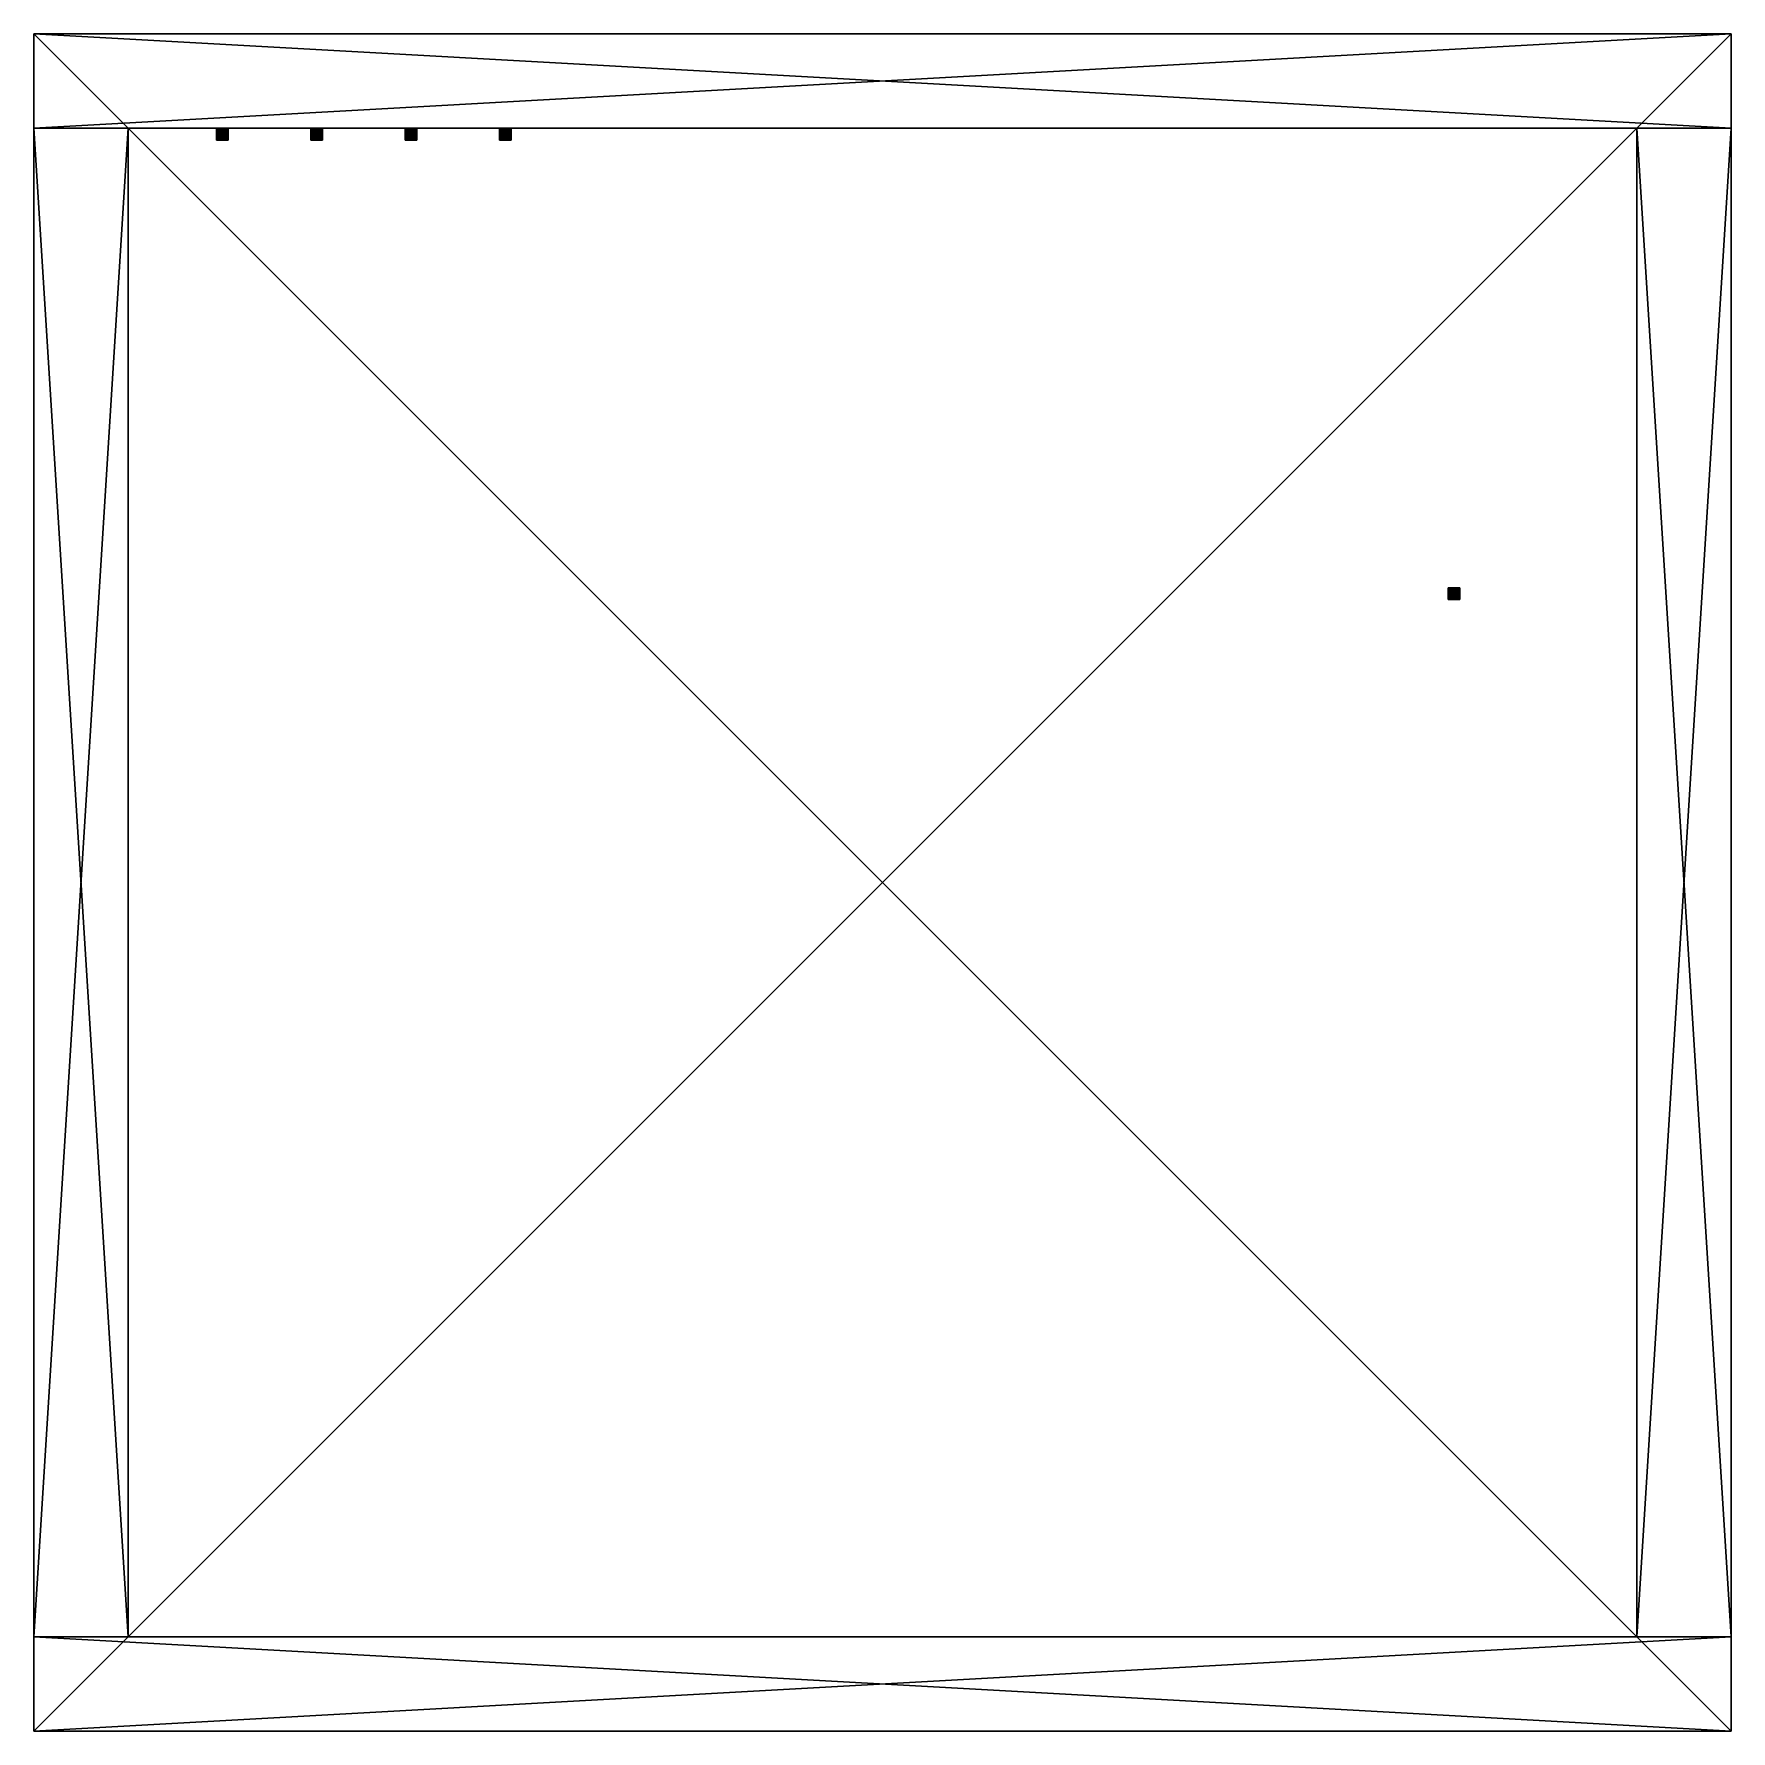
# Model space of a CAD drawing. Extents: x -576 to 576, y -576 to 576.
import ezdxf

# ---------------------------------------------------------------- set-up
doc = ezdxf.new("R2010")
doc.units = 0

msp = doc.modelspace()

# ---------------------------------------------------------------- meshes
at = {"layer": 'OBJECT000', "color": 50}
mesh = msp.add_polyface(dxfattribs=at)
corners = [(-576, -576), (-576, 576), (576, 576), (576, -576), (-576, 576, -64), (-576, -576, -64), (576, -576, -64), (576, 576, -64)]
mesh.append_faces([[corners[k] for k in face] for face in [(1, 3, 0), (5, 7, 4), (4, 0, 5), (6, 2, 7), (7, 1, 4), (5, 3, 6)]], dxfattribs={"vtx0": -1})
mesh.append_faces([[corners[k] for k in face] for face in [(1, 2, 3), (5, 6, 7), (4, 1, 0), (6, 3, 2), (7, 2, 1), (5, 0, 3)]], dxfattribs={"vtx2": -1})
at = {"layer": 'OBJECT001', "color": 50}
mesh = msp.add_polyface(dxfattribs=at)
corners = [(-576, 512, 256), (-576, 576, 256), (576, 576, 256), (576, 512, 256), (-576, 576), (-576, 512), (576, 512), (576, 576)]
mesh.append_faces([[corners[k] for k in face] for face in [(1, 3, 0), (5, 7, 4), (4, 0, 5), (6, 2, 7), (7, 1, 4), (5, 3, 6)]], dxfattribs={"vtx0": -1})
mesh.append_faces([[corners[k] for k in face] for face in [(1, 2, 3), (5, 6, 7), (4, 1, 0), (6, 3, 2), (7, 2, 1), (5, 0, 3)]], dxfattribs={"vtx2": -1})
at = {"layer": 'OBJECT002', "color": 50}
mesh = msp.add_polyface(dxfattribs=at)
corners = [(-576, -512, 256), (-576, 512, 256), (-512, 512, 256), (-512, -512, 256), (-576, 512), (-576, -512), (-512, -512), (-512, 512)]
mesh.append_faces([[corners[k] for k in face] for face in [(1, 3, 0), (5, 7, 4), (4, 0, 5), (6, 2, 7), (7, 1, 4), (5, 3, 6)]], dxfattribs={"vtx0": -1})
mesh.append_faces([[corners[k] for k in face] for face in [(1, 2, 3), (5, 6, 7), (4, 1, 0), (6, 3, 2), (7, 2, 1), (5, 0, 3)]], dxfattribs={"vtx2": -1})
at = {"layer": 'OBJECT003', "color": 50}
mesh = msp.add_polyface(dxfattribs=at)
corners = [(-576, -576, 256), (-576, -512, 256), (576, -512, 256), (576, -576, 256), (-576, -512), (-576, -576), (576, -576), (576, -512)]
mesh.append_faces([[corners[k] for k in face] for face in [(1, 3, 0), (5, 7, 4), (4, 0, 5), (6, 2, 7), (7, 1, 4), (5, 3, 6)]], dxfattribs={"vtx0": -1})
mesh.append_faces([[corners[k] for k in face] for face in [(1, 2, 3), (5, 6, 7), (4, 1, 0), (6, 3, 2), (7, 2, 1), (5, 0, 3)]], dxfattribs={"vtx2": -1})
at = {"layer": 'OBJECT004', "color": 50}
mesh = msp.add_polyface(dxfattribs=at)
corners = [(512, -512, 256), (512, 512, 256), (576, 512, 256), (576, -512, 256), (512, 512), (512, -512), (576, -512), (576, 512)]
mesh.append_faces([[corners[k] for k in face] for face in [(1, 3, 0), (5, 7, 4), (4, 0, 5), (6, 2, 7), (7, 1, 4), (5, 3, 6)]], dxfattribs={"vtx0": -1})
mesh.append_faces([[corners[k] for k in face] for face in [(1, 2, 3), (5, 6, 7), (4, 1, 0), (6, 3, 2), (7, 2, 1), (5, 0, 3)]], dxfattribs={"vtx2": -1})
at = {"layer": 'OBJECT005', "color": 50}
mesh = msp.add_polyface(dxfattribs=at)
corners = [(-576, -576, 320), (-576, 576, 320), (576, 576, 320), (576, -576, 320), (-576, 576, 256), (-576, -576, 256), (576, -576, 256), (576, 576, 256)]
mesh.append_faces([[corners[k] for k in face] for face in [(1, 3, 0), (5, 7, 4), (4, 0, 5), (6, 2, 7), (7, 1, 4), (5, 3, 6)]], dxfattribs={"vtx0": -1})
mesh.append_faces([[corners[k] for k in face] for face in [(1, 2, 3), (5, 6, 7), (4, 1, 0), (6, 3, 2), (7, 2, 1), (5, 0, 3)]], dxfattribs={"vtx2": -1})
at = {"layer": 'OBJECT006', "color": 50}
mesh = msp.add_polyface(dxfattribs=at)
corners = [(-512, -512, 8), (-512, 512, 8), (512, 512, 8), (512, -512, 8), (-512, 512), (-512, -512), (512, -512), (512, 512)]
mesh.append_faces([[corners[k] for k in face] for face in [(1, 3, 0), (5, 7, 4), (4, 0, 5), (6, 2, 7), (7, 1, 4), (5, 3, 6)]], dxfattribs={"vtx0": -1})
mesh.append_faces([[corners[k] for k in face] for face in [(1, 2, 3), (5, 6, 7), (4, 1, 0), (6, 3, 2), (7, 2, 1), (5, 0, 3)]], dxfattribs={"vtx2": -1})
at = {"layer": 'OBJECT007', "color": 50}
mesh = msp.add_polyface(dxfattribs=at)
corners = [(-388.062103, 504, 55.840199), (-388.062103, 512, 55.840199), (-380.06308, 512, 55.840199), (-380.06308, 504, 55.840199), (-387.062012, 511, 51.840199), (-387.062012, 505, 51.840199), (-381.061584, 505, 51.840199), (-381.061584, 511, 51.840199)]
mesh.append_faces([[corners[k] for k in face] for face in [(1, 3, 0), (5, 7, 4), (6, 2, 7), (4, 0, 5), (5, 3, 6), (7, 1, 4)]], dxfattribs={"vtx0": -1})
mesh.append_faces([[corners[k] for k in face] for face in [(1, 2, 3), (5, 6, 7), (6, 3, 2), (4, 1, 0), (5, 0, 3), (7, 2, 1)]], dxfattribs={"vtx2": -1})
at = {"layer": 'OBJECT008', "color": 50}
mesh = msp.add_polyface(dxfattribs=at)
corners = [(-387.062012, 505, 51.840199), (-387.062012, 511, 51.840199), (-381.0625, 511, 51.840199), (-381.0625, 505, 51.840199), (-387.062012, 511, 43.840199), (-387.062012, 505, 43.840199), (-381.0625, 505, 43.840199), (-381.0625, 511, 43.840199)]
mesh.append_faces([[corners[k] for k in face] for face in [(1, 3, 0), (5, 7, 4), (6, 2, 7), (4, 0, 5), (5, 3, 6), (7, 1, 4)]], dxfattribs={"vtx0": -1})
mesh.append_faces([[corners[k] for k in face] for face in [(1, 2, 3), (5, 6, 7), (6, 3, 2), (4, 1, 0), (5, 0, 3), (7, 2, 1)]], dxfattribs={"vtx2": -1})
at = {"layer": 'OBJECT009', "color": 50}
mesh = msp.add_polyface(dxfattribs=at)
corners = [(-387.06311, 505, 43.840199), (-387.06311, 511, 43.840199), (-381.061584, 511, 43.840199), (-381.061584, 505, 43.840199), (-386.063995, 510, 39.840199), (-386.063995, 506, 39.840199), (-382.062134, 506, 39.840199), (-382.062134, 510, 39.840199)]
mesh.append_faces([[corners[k] for k in face] for face in [(1, 3, 0), (5, 7, 4), (6, 2, 7), (4, 0, 5), (5, 3, 6), (7, 1, 4)]], dxfattribs={"vtx0": -1})
mesh.append_faces([[corners[k] for k in face] for face in [(1, 2, 3), (5, 6, 7), (6, 3, 2), (4, 1, 0), (5, 0, 3), (7, 2, 1)]], dxfattribs={"vtx2": -1})
at = {"layer": 'OBJECT010', "color": 50}
mesh = msp.add_polyface(dxfattribs=at)
corners = [(-386.062073, 506, 39.840199), (-386.062073, 510, 39.840199), (-382.062317, 510, 39.840199), (-382.062317, 506, 39.840199), (-385.062012, 509, 33.840199), (-385.062012, 507, 33.840199), (-383.062286, 507, 33.840199), (-383.062286, 509, 33.840199)]
mesh.append_faces([[corners[k] for k in face] for face in [(1, 3, 0), (5, 7, 4), (6, 2, 7), (4, 0, 5), (5, 3, 6), (7, 1, 4)]], dxfattribs={"vtx0": -1})
mesh.append_faces([[corners[k] for k in face] for face in [(1, 2, 3), (5, 6, 7), (6, 3, 2), (4, 1, 0), (5, 0, 3), (7, 2, 1)]], dxfattribs={"vtx2": -1})
at = {"layer": 'OBJECT011', "color": 50}
mesh = msp.add_polyface(dxfattribs=at)
corners = [(-385.06311, 507, 33.840191), (-385.06311, 509, 33.840191), (-383.061981, 509, 33.840191), (-383.061981, 507, 33.840191), (-384.062714, 508, 31.841024)]
mesh.append_faces([[corners[k] for k in face] for face in [(3, 2, 4), (1, 0, 4), (3, 4, 0), (2, 1, 4)]])
mesh.append_faces([[corners[k] for k in face] for face in [(1, 3, 0)]], dxfattribs={"vtx0": -1})
mesh.append_faces([[corners[k] for k in face] for face in [(1, 2, 3)]], dxfattribs={"vtx2": -1})
at = {"layer": 'OBJECT012', "color": 50}
mesh = msp.add_polyface(dxfattribs=at)
corners = [(-324.06311, 504, 87.840202), (-324.06311, 512, 87.840202), (-316.061676, 512, 87.840202), (-316.061676, 504, 87.840202), (-323.062988, 511, 83.840202), (-323.062988, 505, 83.840202), (-317.064301, 505, 83.840202), (-317.064301, 511, 83.840202)]
mesh.append_faces([[corners[k] for k in face] for face in [(1, 3, 0), (5, 7, 4), (6, 2, 7), (4, 0, 5), (5, 3, 6), (7, 1, 4)]], dxfattribs={"vtx0": -1})
mesh.append_faces([[corners[k] for k in face] for face in [(1, 2, 3), (5, 6, 7), (6, 3, 2), (4, 1, 0), (5, 0, 3), (7, 2, 1)]], dxfattribs={"vtx2": -1})
at = {"layer": 'OBJECT013', "color": 50}
mesh = msp.add_polyface(dxfattribs=at)
corners = [(-323.062012, 505, 83.840202), (-323.062012, 511, 83.840202), (-317.0625, 511, 83.840202), (-317.0625, 505, 83.840202), (-323.062012, 511, 75.840202), (-323.062012, 505, 75.840202), (-317.0625, 505, 75.840202), (-317.0625, 511, 75.840202)]
mesh.append_faces([[corners[k] for k in face] for face in [(1, 3, 0), (5, 7, 4), (6, 2, 7), (4, 0, 5), (5, 3, 6), (7, 1, 4)]], dxfattribs={"vtx0": -1})
mesh.append_faces([[corners[k] for k in face] for face in [(1, 2, 3), (5, 6, 7), (6, 3, 2), (4, 1, 0), (5, 0, 3), (7, 2, 1)]], dxfattribs={"vtx2": -1})
at = {"layer": 'OBJECT014', "color": 50}
mesh = msp.add_polyface(dxfattribs=at)
corners = [(-323.06308, 505, 75.840202), (-323.06308, 511, 75.840202), (-317.061615, 511, 75.840202), (-317.061615, 505, 75.840202), (-322.062988, 510, 71.840202), (-322.062988, 506, 71.840202), (-318.06012, 506, 71.840202), (-318.06012, 510, 71.840202)]
mesh.append_faces([[corners[k] for k in face] for face in [(1, 3, 0), (5, 7, 4), (6, 2, 7), (4, 0, 5), (5, 3, 6), (7, 1, 4)]], dxfattribs={"vtx0": -1})
mesh.append_faces([[corners[k] for k in face] for face in [(1, 2, 3), (5, 6, 7), (6, 3, 2), (4, 1, 0), (5, 0, 3), (7, 2, 1)]], dxfattribs={"vtx2": -1})
at = {"layer": 'OBJECT015', "color": 50}
mesh = msp.add_polyface(dxfattribs=at)
corners = [(-322.062103, 506, 71.840202), (-322.062103, 510, 71.840202), (-318.062531, 510, 71.840202), (-318.062531, 506, 71.840202), (-321.062012, 509, 65.840202), (-321.062012, 507, 65.840202), (-319.062469, 507, 65.840202), (-319.062469, 509, 65.840202)]
mesh.append_faces([[corners[k] for k in face] for face in [(1, 3, 0), (5, 7, 4), (6, 2, 7), (4, 0, 5), (5, 3, 6), (7, 1, 4)]], dxfattribs={"vtx0": -1})
mesh.append_faces([[corners[k] for k in face] for face in [(1, 2, 3), (5, 6, 7), (6, 3, 2), (4, 1, 0), (5, 0, 3), (7, 2, 1)]], dxfattribs={"vtx2": -1})
at = {"layer": 'OBJECT016', "color": 50}
mesh = msp.add_polyface(dxfattribs=at)
corners = [(-321.063141, 507, 65.840187), (-321.063141, 509, 65.840187), (-319.062683, 509, 65.840187), (-319.062683, 507, 65.840187), (-320.062042, 508, 63.839527)]
mesh.append_faces([[corners[k] for k in face] for face in [(3, 2, 4), (1, 0, 4), (3, 4, 0), (2, 1, 4)]])
mesh.append_faces([[corners[k] for k in face] for face in [(1, 3, 0)]], dxfattribs={"vtx0": -1})
mesh.append_faces([[corners[k] for k in face] for face in [(1, 2, 3)]], dxfattribs={"vtx2": -1})
at = {"layer": 'OBJECT017', "color": 50}
mesh = msp.add_polyface(dxfattribs=at)
corners = [(-260.062988, 504, 119.839996), (-260.062988, 512, 119.839996), (-252.06308, 512, 119.839996), (-252.06308, 504, 119.839996), (-259.062988, 511, 115.839996), (-259.062988, 505, 115.839996), (-253.061646, 505, 115.839996), (-253.061646, 511, 115.839996)]
mesh.append_faces([[corners[k] for k in face] for face in [(1, 3, 0), (5, 7, 4), (6, 2, 7), (4, 0, 5), (5, 3, 6), (7, 1, 4)]], dxfattribs={"vtx0": -1})
mesh.append_faces([[corners[k] for k in face] for face in [(1, 2, 3), (5, 6, 7), (6, 3, 2), (4, 1, 0), (5, 0, 3), (7, 2, 1)]], dxfattribs={"vtx2": -1})
at = {"layer": 'OBJECT018', "color": 50}
mesh = msp.add_polyface(dxfattribs=at)
corners = [(-259.062012, 505, 115.839996), (-259.062012, 511, 115.839996), (-253.0625, 511, 115.839996), (-253.0625, 505, 115.839996), (-259.062012, 511, 107.839996), (-259.062012, 505, 107.839996), (-253.0625, 505, 107.839996), (-253.0625, 511, 107.839996)]
mesh.append_faces([[corners[k] for k in face] for face in [(1, 3, 0), (5, 7, 4), (6, 2, 7), (4, 0, 5), (5, 3, 6), (7, 1, 4)]], dxfattribs={"vtx0": -1})
mesh.append_faces([[corners[k] for k in face] for face in [(1, 2, 3), (5, 6, 7), (6, 3, 2), (4, 1, 0), (5, 0, 3), (7, 2, 1)]], dxfattribs={"vtx2": -1})
at = {"layer": 'OBJECT019', "color": 50}
mesh = msp.add_polyface(dxfattribs=at)
corners = [(-259.062988, 505, 107.839996), (-259.062988, 511, 107.839996), (-253.063004, 511, 107.839996), (-253.063004, 505, 107.839996), (-258.062988, 510, 103.839996), (-258.062988, 506, 103.839996), (-254.061508, 506, 103.839996), (-254.061508, 510, 103.839996)]
mesh.append_faces([[corners[k] for k in face] for face in [(1, 3, 0), (5, 7, 4), (6, 2, 7), (4, 0, 5), (5, 3, 6), (7, 1, 4)]], dxfattribs={"vtx0": -1})
mesh.append_faces([[corners[k] for k in face] for face in [(1, 2, 3), (5, 6, 7), (6, 3, 2), (4, 1, 0), (5, 0, 3), (7, 2, 1)]], dxfattribs={"vtx2": -1})
at = {"layer": 'OBJECT020', "color": 50}
mesh = msp.add_polyface(dxfattribs=at)
corners = [(-258.062012, 506, 103.839996), (-258.062012, 510, 103.839996), (-254.0625, 510, 103.839996), (-254.0625, 506, 103.839996), (-257.062012, 509, 97.840202), (-257.062012, 507, 97.840202), (-255.062439, 507, 97.840202), (-255.062439, 509, 97.840202)]
mesh.append_faces([[corners[k] for k in face] for face in [(1, 3, 0), (5, 7, 4), (6, 2, 7), (4, 0, 5), (5, 3, 6), (7, 1, 4)]], dxfattribs={"vtx0": -1})
mesh.append_faces([[corners[k] for k in face] for face in [(1, 2, 3), (5, 6, 7), (6, 3, 2), (4, 1, 0), (5, 0, 3), (7, 2, 1)]], dxfattribs={"vtx2": -1})
at = {"layer": 'OBJECT021', "color": 50}
mesh = msp.add_polyface(dxfattribs=at)
corners = [(-257.063141, 507, 97.840187), (-257.063141, 509, 97.840187), (-255.062469, 509, 97.840187), (-255.062469, 507, 97.840187), (-256.062134, 508, 95.839729)]
mesh.append_faces([[corners[k] for k in face] for face in [(3, 2, 4), (1, 0, 4), (3, 4, 0), (2, 1, 4)]])
mesh.append_faces([[corners[k] for k in face] for face in [(1, 3, 0)]], dxfattribs={"vtx0": -1})
mesh.append_faces([[corners[k] for k in face] for face in [(1, 2, 3)]], dxfattribs={"vtx2": -1})
at = {"layer": 'OBJECT022', "color": 50}
mesh = msp.add_polyface(dxfattribs=at)
corners = [(-452.063049, 504, 26.451799), (-452.063049, 512, 26.451799), (-444.061218, 512, 26.451799), (-444.061218, 504, 26.451799), (-451.062988, 511, 22.451799), (-451.062988, 505, 22.451799), (-445.063812, 505, 22.451799), (-445.063812, 511, 22.451799)]
mesh.append_faces([[corners[k] for k in face] for face in [(1, 3, 0), (5, 7, 4), (6, 2, 7), (4, 0, 5), (5, 3, 6), (7, 1, 4)]], dxfattribs={"vtx0": -1})
mesh.append_faces([[corners[k] for k in face] for face in [(1, 2, 3), (5, 6, 7), (6, 3, 2), (4, 1, 0), (5, 0, 3), (7, 2, 1)]], dxfattribs={"vtx2": -1})
at = {"layer": 'OBJECT023', "color": 50}
mesh = msp.add_polyface(dxfattribs=at)
corners = [(-451.062012, 505, 22.451799), (-451.062012, 511, 22.451799), (-445.0625, 511, 22.451799), (-445.0625, 505, 22.451799), (-451.062012, 511, 14.4518), (-451.062012, 505, 14.4518), (-445.0625, 505, 14.4518), (-445.0625, 511, 14.4518)]
mesh.append_faces([[corners[k] for k in face] for face in [(1, 3, 0), (5, 7, 4), (6, 2, 7), (4, 0, 5), (5, 3, 6), (7, 1, 4)]], dxfattribs={"vtx0": -1})
mesh.append_faces([[corners[k] for k in face] for face in [(1, 2, 3), (5, 6, 7), (6, 3, 2), (4, 1, 0), (5, 0, 3), (7, 2, 1)]], dxfattribs={"vtx2": -1})
at = {"layer": 'OBJECT024', "color": 50}
mesh = msp.add_polyface(dxfattribs=at)
corners = [(-451.06308, 505, 14.4518), (-451.06308, 511, 14.4518), (-445.061646, 511, 14.4518), (-445.061646, 505, 14.4518), (-450.063019, 510, 10.4518), (-450.063019, 506, 10.4518), (-446.06015, 506, 10.4518), (-446.06015, 510, 10.4518)]
mesh.append_faces([[corners[k] for k in face] for face in [(1, 3, 0), (5, 7, 4), (6, 2, 7), (4, 0, 5), (5, 3, 6), (7, 1, 4)]], dxfattribs={"vtx0": -1})
mesh.append_faces([[corners[k] for k in face] for face in [(1, 2, 3), (5, 6, 7), (6, 3, 2), (4, 1, 0), (5, 0, 3), (7, 2, 1)]], dxfattribs={"vtx2": -1})
at = {"layer": 'OBJECT025', "color": 50}
mesh = msp.add_polyface(dxfattribs=at)
corners = [(-450.062042, 506, 10.4518), (-450.062042, 510, 10.4518), (-446.061981, 510, 10.4518), (-446.061981, 506, 10.4518), (-449.062012, 509, 4.45182), (-449.062012, 507, 4.45182), (-447.06192, 507, 4.45182), (-447.06192, 509, 4.45182)]
mesh.append_faces([[corners[k] for k in face] for face in [(1, 3, 0), (5, 7, 4), (6, 2, 7), (4, 0, 5), (5, 3, 6), (7, 1, 4)]], dxfattribs={"vtx0": -1})
mesh.append_faces([[corners[k] for k in face] for face in [(1, 2, 3), (5, 6, 7), (6, 3, 2), (4, 1, 0), (5, 0, 3), (7, 2, 1)]], dxfattribs={"vtx2": -1})
at = {"layer": 'OBJECT026', "color": 50}
mesh = msp.add_polyface(dxfattribs=at)
corners = [(-449.063141, 507, 4.451809), (-449.063141, 509, 4.451809), (-447.06192, 509, 4.451809), (-447.06192, 507, 4.451809), (-448.062408, 508, 2.451982)]
mesh.append_faces([[corners[k] for k in face] for face in [(3, 2, 4), (1, 0, 4), (3, 4, 0), (2, 1, 4)]])
mesh.append_faces([[corners[k] for k in face] for face in [(1, 3, 0)]], dxfattribs={"vtx0": -1})
mesh.append_faces([[corners[k] for k in face] for face in [(1, 2, 3)]], dxfattribs={"vtx2": -1})
at = {"layer": 'OBJECT027', "color": 50}
mesh = msp.add_polyface(dxfattribs=at)
corners = [(384, 192, 112), (384, 200, 112), (392, 200, 112), (392, 192, 112), (385, 199, 108), (385, 193, 108), (391, 193, 108), (391, 199, 108)]
mesh.append_faces([[corners[k] for k in face] for face in [(1, 3, 0), (5, 7, 4), (6, 2, 7), (4, 0, 5), (5, 3, 6), (7, 1, 4)]], dxfattribs={"vtx0": -1})
mesh.append_faces([[corners[k] for k in face] for face in [(1, 2, 3), (5, 6, 7), (6, 3, 2), (4, 1, 0), (5, 0, 3), (7, 2, 1)]], dxfattribs={"vtx2": -1})
at = {"layer": 'OBJECT028', "color": 50}
mesh = msp.add_polyface(dxfattribs=at)
corners = [(385, 193, 108), (385, 199, 108), (391, 199, 108), (391, 193, 108), (385, 199, 100), (385, 193, 100), (391, 193, 100), (391, 199, 100)]
mesh.append_faces([[corners[k] for k in face] for face in [(1, 3, 0), (5, 7, 4), (6, 2, 7), (4, 0, 5), (5, 3, 6), (7, 1, 4)]], dxfattribs={"vtx0": -1})
mesh.append_faces([[corners[k] for k in face] for face in [(1, 2, 3), (5, 6, 7), (6, 3, 2), (4, 1, 0), (5, 0, 3), (7, 2, 1)]], dxfattribs={"vtx2": -1})
at = {"layer": 'OBJECT029', "color": 50}
mesh = msp.add_polyface(dxfattribs=at)
corners = [(385, 193, 100), (385, 199, 100), (391, 199, 100), (391, 193, 100), (386, 198, 96), (386, 194, 96), (390, 194, 96), (390, 198, 96)]
mesh.append_faces([[corners[k] for k in face] for face in [(1, 3, 0), (5, 7, 4), (6, 2, 7), (4, 0, 5), (5, 3, 6), (7, 1, 4)]], dxfattribs={"vtx0": -1})
mesh.append_faces([[corners[k] for k in face] for face in [(1, 2, 3), (5, 6, 7), (6, 3, 2), (4, 1, 0), (5, 0, 3), (7, 2, 1)]], dxfattribs={"vtx2": -1})
at = {"layer": 'OBJECT030', "color": 50}
mesh = msp.add_polyface(dxfattribs=at)
corners = [(386, 194, 96), (386, 198, 96), (390, 198, 96), (390, 194, 96), (387, 197, 90), (387, 195, 90), (389, 195, 90), (389, 197, 90)]
mesh.append_faces([[corners[k] for k in face] for face in [(1, 3, 0), (5, 7, 4), (6, 2, 7), (4, 0, 5), (5, 3, 6), (7, 1, 4)]], dxfattribs={"vtx0": -1})
mesh.append_faces([[corners[k] for k in face] for face in [(1, 2, 3), (5, 6, 7), (6, 3, 2), (4, 1, 0), (5, 0, 3), (7, 2, 1)]], dxfattribs={"vtx2": -1})
at = {"layer": 'OBJECT031', "color": 50}
mesh = msp.add_polyface(dxfattribs=at)
corners = [(387, 195, 90), (387, 197, 90), (389, 197, 90), (389, 195, 90), (388, 196, 88)]
mesh.append_faces([[corners[k] for k in face] for face in [(3, 2, 4), (1, 0, 4), (3, 4, 0), (2, 1, 4)]])
mesh.append_faces([[corners[k] for k in face] for face in [(1, 3, 0)]], dxfattribs={"vtx0": -1})
mesh.append_faces([[corners[k] for k in face] for face in [(1, 2, 3)]], dxfattribs={"vtx2": -1})

doc.saveas('drawing.dxf')
